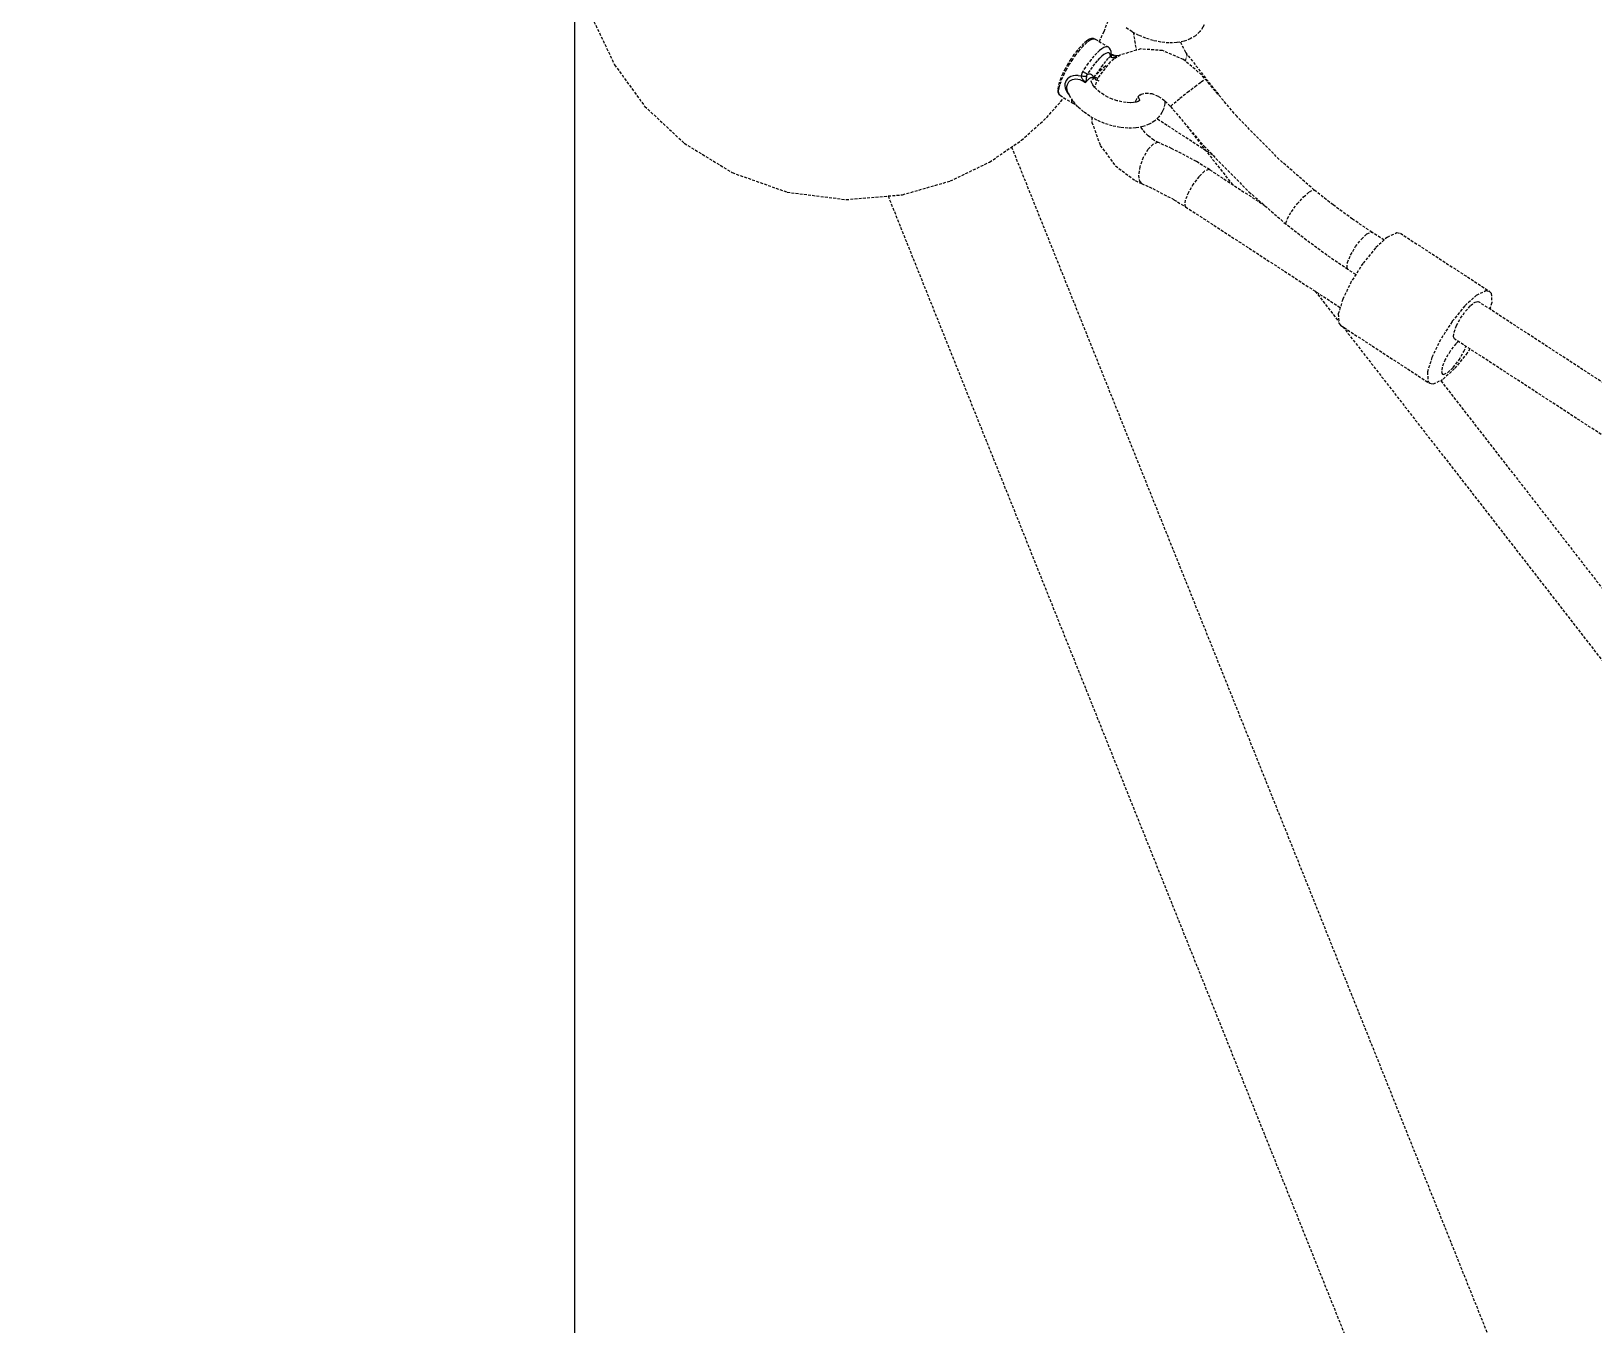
# Model space of a CAD drawing. Header units: millimetres. Extents: x -4083 to 4058, y -3576 to 3464.
# Drawn here: x -1967 to -1262, y 44 to 628 of the extents above; entities that cross this region are included whole.
import ezdxf

# ---------------------------------------------------------------- set-up
doc = ezdxf.new("R2010")
doc.units = ezdxf.units.MM
doc.linetypes.add('HIDDEN', pattern=[1.905, 1.27, -0.635])
for name, color, linetype in [('DIKOM_ОБЪЕКТ', 7, 'Continuous'), ('DIKOM_РАЗМЕР_ЗОНА', 7, 'Continuous'), ('DIKOM_РАЗМЕР_ОБЪЕКТА', 7, 'Continuous')]:
    doc.layers.add(name, color=color, linetype=linetype)
doc.styles.add('style1', font='arialbd.ttf', dxfattribs={"width": 0.8})
doc.dimstyles.new('1-50', dxfattribs={"dimtxt": 300, "dimasz": 200, "dimexe": 100, "dimexo": 0, "dimgap": 100, "dimtad": 1, "dimtxsty": 'style1', "dimcen": 200, "dimclrd": 7, "dimclre": 7, "dimclrt": 7, "dimadec": 1, "dimazin": 2, "dimtfac": 1, "dimtmove": 0, "dimatfit": 2, "dimfxl": 0, "dimlwd": 25, "dimlwe": 18, "dimarcsym": 0})

# ---------------------------------------------------------------- blocks, each defined once
blk = doc.blocks.new('*D0')
at = {"layer": 'Defpoints', "color": 0, "transparency": 16777216}
for p in [(-1721.81, 671.9), (2518.95, 657.83), (2518.95, -1847.32)]:
    blk.add_point(p, dxfattribs=at)
at = {"layer": 'DIKOM_РАЗМЕР_ОБЪЕКТА', "color": 7, "lineweight": 18, "transparency": 16777216}
for p, q in [((-1721.81, 671.9), (-1721.81, -1947.32)), ((2518.95, 657.83), (2518.95, -1947.32))]:
    blk.add_line(p, q, dxfattribs=at)
at = {"layer": 'DIKOM_РАЗМЕР_ОБЪЕКТА', "color": 7, "lineweight": 25, "transparency": 16777216}
blk.add_line((-1521.81, -1847.32), (2318.95, -1847.32), dxfattribs=at)
at = {"layer": 'DIKOM_РАЗМЕР_ОБЪЕКТА', "color": 7, "transparency": 16777216}
for points in [[(-1521.81, -1813.99), (-1521.81, -1880.66), (-1721.81, -1847.32)], [(2318.95, -1813.99), (2318.95, -1880.66), (2518.95, -1847.32)]]:
    blk.add_solid(points, dxfattribs=at)
at = {"layer": 'DIKOM_РАЗМЕР_ОБЪЕКТА', "color": 7, "transparency": 16777216, "insert": (341, -1568.62), "char_height": 300, "attachment_point": 5, "style": 'style1'}
blk.add_mtext('{\\fArial|b0|i0|c204|p34;\\H1.16667x;4150}', dxfattribs=at)
blk = doc.blocks.new('*D1')
at = {"layer": 'Defpoints', "color": 0, "transparency": 16777216}
for p in [(398.54, 1972.75), (-2099.17, -1346.53), (-836.73, -1346.53)]:
    blk.add_point(p, dxfattribs=at)
at = {"layer": 'DIKOM_РАЗМЕР_ОБЪЕКТА', "color": 7, "lineweight": 18, "transparency": 16777216}
for p, q in [((398.54, 1972.75), (-2199.17, 1972.75)), ((-836.73, -1346.53), (-2199.17, -1346.53))]:
    blk.add_line(p, q, dxfattribs=at)
at = {"layer": 'DIKOM_РАЗМЕР_ОБЪЕКТА', "color": 7, "lineweight": 25, "transparency": 16777216}
blk.add_line((-2099.17, 1772.75), (-2099.17, -1146.53), dxfattribs=at)
at = {"layer": 'DIKOM_РАЗМЕР_ОБЪЕКТА', "color": 7, "transparency": 16777216}
for points in [[(-2132.5, 1772.75), (-2065.83, 1772.75), (-2099.17, 1972.75)], [(-2132.5, -1146.53), (-2065.83, -1146.53), (-2099.17, -1346.53)]]:
    blk.add_solid(points, dxfattribs=at)
at = {"layer": 'DIKOM_РАЗМЕР_ОБЪЕКТА', "color": 7, "transparency": 16777216, "insert": (-2377.99, 313.12), "char_height": 300, "attachment_point": 5, "rotation": 90, "style": 'style1'}
blk.add_mtext('{\\fArial|b0|i0|c204|p34;\\H1.16667x;3320}', dxfattribs=at)
blk = doc.blocks.new('*D2')
at = {"layer": 'Defpoints', "color": 0, "transparency": 16777216}
for p in [(400.88, 3463.54), (-3607.41, -2753.77), (400.88, -2753.77)]:
    blk.add_point(p, dxfattribs=at)
at = {"layer": 'DIKOM_РАЗМЕР_ЗОНА', "color": 7, "lineweight": 18, "transparency": 16777216}
for p, q in [((400.88, 3463.54), (-3707.41, 3463.54)), ((400.88, -2753.77), (-3707.41, -2753.77))]:
    blk.add_line(p, q, dxfattribs=at)
at = {"layer": 'DIKOM_РАЗМЕР_ЗОНА', "color": 7, "lineweight": 25, "transparency": 16777216}
blk.add_line((-3607.41, 3263.54), (-3607.41, -2553.77), dxfattribs=at)
at = {"layer": 'DIKOM_РАЗМЕР_ЗОНА', "color": 7, "transparency": 16777216}
for points in [[(-3640.74, 3263.54), (-3574.08, 3263.54), (-3607.41, 3463.54)], [(-3640.74, -2553.77), (-3574.08, -2553.77), (-3607.41, -2753.77)]]:
    blk.add_solid(points, dxfattribs=at)
at = {"layer": 'DIKOM_РАЗМЕР_ЗОНА', "color": 7, "transparency": 16777216, "insert": (-3886.11, 354.88), "char_height": 300, "attachment_point": 5, "rotation": 90, "style": 'style1'}
blk.add_mtext('{\\fArial|b0|i0|c204|p34;\\H1.16667x;6220}', dxfattribs=at)
blk = doc.blocks.new('*D3')
at = {"layer": 'Defpoints', "color": 0, "transparency": 16777216}
for p in [(-3254.75, 990.53), (4056.89, 952.36), (4056.89, -3475.91)]:
    blk.add_point(p, dxfattribs=at)
at = {"layer": 'DIKOM_РАЗМЕР_ЗОНА', "color": 7, "lineweight": 18, "transparency": 16777216}
for p, q in [((-3254.75, 990.53), (-3254.75, -3575.91)), ((4056.89, 952.36), (4056.89, -3575.91))]:
    blk.add_line(p, q, dxfattribs=at)
at = {"layer": 'DIKOM_РАЗМЕР_ЗОНА', "color": 7, "lineweight": 25, "transparency": 16777216}
blk.add_line((-3054.75, -3475.91), (3856.89, -3475.91), dxfattribs=at)
at = {"layer": 'DIKOM_РАЗМЕР_ЗОНА', "color": 7, "transparency": 16777216}
for points in [[(-3054.75, -3442.57), (-3054.75, -3509.24), (-3254.75, -3475.91)], [(3856.89, -3442.57), (3856.89, -3509.24), (4056.89, -3475.91)]]:
    blk.add_solid(points, dxfattribs=at)
at = {"layer": 'DIKOM_РАЗМЕР_ЗОНА', "color": 7, "transparency": 16777216, "insert": (401.07, -3197.08), "char_height": 300, "attachment_point": 5, "style": 'style1'}
blk.add_mtext('{\\fArial|b0|i0|c204|p34;\\H1.16667x;7300}', dxfattribs=at)

msp = doc.modelspace()

# ---------------------------------------------------------------- linework, layer by layer
at = {"layer": 'DIKOM_ОБЪЕКТ', "color": 7, "linetype": 'HIDDEN', "lineweight": 15}
for p, q in [((-1493.284, 621.081), (-1494.749, 619.387)), ((-1494.154, 618.975), (-1492.67, 620.725)), ((-1486.591, 624.54), (-1480.854, 620.944)), ((-1469.471, 627.558), (-1468.107, 619.437)), ((-1460.501, 623.839), (-1463.77, 624.868)), ((-1448.166, 623.212), (-1445.807, 618.509)), ((-1479.45, 616.402), (-1479.734, 616.846)), ((-1479.369, 617.913), (-1479.374, 617.936)), ((-1479.296, 617.678), (-1479.369, 617.913)), ((-1479.229, 617.509), (-1479.296, 617.678)), ((-1479.296, 617.678), (-1476.207, 617.05)), ((-1479.211, 617.495), (-1479.232, 617.501)), ((-1479.192, 617.473), (-1479.23, 617.514)), ((-1479.194, 617.413), (-1479.229, 617.509)), ((-1478.731, 617.313), (-1479.211, 617.495)), ((-1478.285, 617.129), (-1478.731, 617.313)), ((-1476.207, 617.05), (-1475.848, 616.937)), ((-1445.912, 614.523), (-1445.237, 616.677)), ((-1445.807, 618.509), (-1430.628, 598.984)), ((-1501.789, 606.132), (-1500.873, 608.223)), ((-1487.18, 607.206), (-1488.358, 605.671)), ((-1487.18, 607.206), (-1488.295, 605.641)), ((-1484.773, 605.443), (-1487.287, 607.08)), ((-1485.629, 606.854), (-1486.909, 602.718)), ((-1422.583, 589.481), (-1438.603, 608.407)), ((-1488.418, 605.341), (-1488.439, 605.579)), ((-1488.358, 605.671), (-1488.438, 605.56)), ((-1488.295, 605.641), (-1488.428, 605.456)), ((-1508.548, 589.047), (-1500.707, 597.981)), ((-1502.523, 599.12), (-1502.76, 599.328)), ((-1502.523, 599.12), (-1496.785, 595.524)), ((-1468.183, 596.07), (-1469.4, 595.836)), ((-1467.189, 598.636), (-1466.498, 599.266)), ((-1466.689, 597.05), (-1466.662, 596.884)), ((-1466.662, 596.884), (-1466.658, 596.795)), ((-1466.629, 596.823), (-1466.658, 596.795)), ((-1452.601, 594.004), (-1437.432, 576.083)), ((-1485.855, 587.879), (-1489.039, 589.651)), ((-1488.216, 589.193), (-1488.128, 586.913)), ((-1433.445, 572.036), (-1458.626, 588.426)), ((-1446.447, 586.747), (-1424.84, 558.954)), ((-1524.414, 575.755), (-844.395, -1119.492)), ((-1460.511, 577.112), (-1462.837, 574.675)), ((-1437.432, 576.083), (-1417.176, 555.522)), ((-1434.881, 565.489), (-1440.952, 569.236)), ((-1437.242, 564.801), (-1439.741, 562.455)), ((-1434.881, 565.489), (-1410.165, 549.402)), ((-1580.194, 553.649), (-900.082, -1141.83)), ((-1417.176, 555.522), (-1400.333, 540.82)), ((-1445.791, 548.727), (-1375.969, 503.282)), ((-1391.239, 533.666), (-1400.333, 540.82)), ((-1356.183, 533.724), (-1361.569, 537.23)), ((-1348.815, 536.815), (-1308.534, 510.598)), ((-1360.042, 530.196), (-1365.766, 523.129)), ((-1354.667, 535.109), (-1360.042, 530.196)), ((-1365.766, 523.129), (-1370.967, 514.983)), ((-1370.967, 514.983), (-1374.854, 506.999)), ((-1368.937, 518.162), (-1372.479, 520.467)), ((-1387.283, 510.646), (-1376.651, 496.971)), ((-693.172, 102.147), (-1313.504, 505.901)), ((-1375.852, 495.275), (-1335.571, 469.057)), ((-1374.802, 494.591), (-1019.264, 37.274)), ((-1323.728, 486.946), (-1326.345, 483.542)), ((-704.07, 85.377), (-1324.414, 489.139)), ((-1322.63, 487.978), (-1323.728, 486.946)), ((-1326.345, 483.542), (-1328.561, 479.752)), ((-1318.62, 482.744), (-1324.344, 475.676)), ((-1322.302, 479.657), (-1320.086, 483.446)), ((-1320.086, 483.446), (-1319.169, 485.726)), ((-1317.397, 484.659), (-1318.62, 482.744)), ((-1329.772, 473.224), (-1329.303, 473.084)), ((-1324.344, 475.676), (-1329.719, 470.763)), ((-1329.303, 473.084), (-1327.417, 473.906)), ((-1330.482, 470.17), (-1003.475, 49.551))]:
    msp.add_line(p, q, dxfattribs=at)
for points in [[(-1484.764, 623.395), (-1482.644, 627.937), (-1479.662, 635.759), (-1477.362, 643.219), (-1475.568, 650.656), (-1474.223, 658.275)], [(-1713.049, 632.448), (-1703.706, 612.922), (-1690.082, 594.134), (-1672.211, 577.454), (-1650.561, 564.19), (-1625.737, 555.39), (-1599.119, 552.021), (-1573.639, 554.213), (-1552.027, 560.426), (-1534.349, 568.964), (-1519.943, 578.812), (-1508.548, 589.047)], [(-1463.77, 624.868), (-1466.937, 626.2), (-1469.947, 627.814), (-1472.747, 629.69)], [(-1437.461, 631.012), (-1437.95, 629.956), (-1439.347, 627.893), (-1441.295, 626.05), (-1443.674, 624.593)], [(-1486.591, 624.54), (-1487.361, 624.819), (-1488.263, 624.778), (-1489.271, 624.412), (-1490.471, 623.67), (-1491.852, 622.522), (-1493.284, 621.081)], [(-1492.67, 620.725), (-1491.243, 622.205), (-1489.917, 623.369), (-1488.732, 624.183), (-1487.724, 624.622), (-1486.923, 624.672), (-1486.591, 624.54)], [(-1480.854, 620.944), (-1481.157, 621.07), (-1481.832, 621.063), (-1482.668, 620.761), (-1483.645, 620.172), (-1484.74, 619.309), (-1485.93, 618.191), (-1487.185, 616.845), (-1488.479, 615.301), (-1489.78, 613.595), (-1491.059, 611.766), (-1492.286, 609.856)], [(-1479.374, 617.911), (-1479.481, 618.877), (-1479.77, 619.724), (-1480.239, 620.424), (-1480.854, 620.944)], [(-1443.674, 624.593), (-1446.508, 623.527), (-1449.8, 622.9), (-1453.314, 622.767), (-1456.98, 623.106), (-1460.501, 623.839)], [(-1497.643, 615.435), (-1498.997, 613.287), (-1500.236, 611.107), (-1501.326, 608.954), (-1502.234, 606.885)], [(-1500.873, 608.223), (-1499.765, 610.423), (-1498.5, 612.665), (-1497.114, 614.883)], [(-1494.749, 619.387), (-1496.214, 617.487), (-1497.643, 615.435)], [(-1497.114, 614.883), (-1495.651, 617.007), (-1494.154, 618.975)], [(-1479.734, 616.846), (-1479.836, 617.582), (-1480.106, 618.081), (-1480.539, 618.331), (-1481.124, 618.325), (-1481.849, 618.063), (-1482.695, 617.553), (-1483.645, 616.805), (-1484.676, 615.836), (-1485.764, 614.669), (-1486.885, 613.331), (-1488.013, 611.852), (-1489.121, 610.266), (-1490.185, 608.612)], [(-1487.18, 607.206), (-1486.102, 608.72), (-1484.918, 610.364), (-1483.726, 611.98), (-1482.596, 613.459), (-1481.551, 614.765), (-1480.596, 615.893), (-1479.734, 616.846)], [(-1478.168, 615.506), (-1479.846, 614.179), (-1485.629, 606.854)], [(-1479.734, 616.846), (-1479.494, 617.264), (-1479.381, 617.725), (-1479.374, 617.911)], [(-1479.45, 616.402), (-1479.252, 616.748), (-1479.165, 617.092), (-1479.194, 617.413)], [(-1477.064, 616.182), (-1477.179, 616.166), (-1477.394, 616.138), (-1477.607, 616.114), (-1477.821, 616.092), (-1478.031, 616.075), (-1478.229, 616.064), (-1478.439, 616.061), (-1478.661, 616.07), (-1478.887, 616.098), (-1479.102, 616.154), (-1479.298, 616.251), (-1479.45, 616.402)], [(-1478.743, 617.186), (-1478.951, 617.297), (-1479.146, 617.432), (-1479.192, 617.473)], [(-1476.758, 616.372), (-1476.765, 616.374), (-1477.045, 616.478), (-1477.309, 616.578), (-1477.563, 616.678), (-1477.813, 616.778), (-1478.065, 616.882), (-1478.311, 616.988), (-1478.543, 617.092), (-1478.743, 617.186)], [(-1476.721, 616.395), (-1477.003, 616.536), (-1477.469, 616.761), (-1477.881, 616.951), (-1478.285, 617.129)], [(-1438.603, 608.407), (-1446.783, 615.252), (-1456.272, 619.295), (-1466.073, 620.041), (-1475.226, 617.324), (-1478.273, 615.43)], [(-1445.805, 618.506), (-1445.62, 618.231), (-1445.237, 616.677)], [(-1502.234, 606.885), (-1502.944, 604.914), (-1503.407, 603.118), (-1503.575, 601.654), (-1503.473, 600.551), (-1503.115, 599.7), (-1502.523, 599.12)], [(-1496.614, 607.867), (-1497.575, 607.547), (-1498.416, 607.085), (-1499.124, 606.502), (-1499.684, 605.82), (-1500.083, 605.064)], [(-1499.186, 604.056), (-1498.889, 604.641), (-1498.507, 605.156), (-1498.036, 605.61), (-1497.48, 605.993), (-1496.846, 606.288), (-1496.138, 606.48), (-1495.354, 606.551), (-1494.484, 606.475), (-1493.544, 606.23), (-1492.608, 605.836), (-1491.748, 605.362), (-1490.953, 604.848)], [(-1493.025, 607.734), (-1494.347, 607.991), (-1495.54, 608.023), (-1496.614, 607.867)], [(-1492.286, 609.856), (-1492.646, 609.164), (-1492.892, 608.451), (-1493.025, 607.734)], [(-1493.025, 607.734), (-1492.971, 607.446), (-1492.871, 607.174), (-1492.735, 606.911), (-1492.563, 606.645), (-1492.373, 606.392), (-1492.183, 606.161), (-1491.986, 605.935), (-1491.768, 605.695), (-1491.524, 605.437), (-1491.254, 605.155), (-1490.953, 604.848)], [(-1490.569, 607.64), (-1490.814, 607.638), (-1491.156, 607.644), (-1491.575, 607.658), (-1492.046, 607.678), (-1492.539, 607.704), (-1493.025, 607.734)], [(-1490.185, 608.612), (-1490.36, 608.703), (-1490.635, 608.858), (-1490.992, 609.066), (-1491.404, 609.313), (-1491.846, 609.582), (-1492.286, 609.856)], [(-1490.953, 604.848), (-1490.542, 605.361), (-1490.219, 605.743), (-1489.953, 606.043), (-1489.713, 606.298), (-1489.487, 606.52), (-1489.278, 606.707), (-1489.093, 606.854), (-1488.924, 606.968), (-1488.754, 607.063), (-1488.579, 607.138), (-1488.4, 607.193), (-1488.217, 607.23), (-1488.024, 607.251), (-1487.796, 607.257), (-1487.518, 607.243), (-1487.18, 607.206)], [(-1490.656, 606.83), (-1490.683, 606.574), (-1490.712, 606.332), (-1490.74, 606.113), (-1490.771, 605.899), (-1490.806, 605.672), (-1490.847, 605.425), (-1490.895, 605.153), (-1490.953, 604.849)], [(-1490.569, 607.64), (-1490.602, 607.355), (-1490.656, 606.83)], [(-1490.185, 608.612), (-1490.372, 608.297), (-1490.5, 607.97), (-1490.569, 607.64)], [(-1490.185, 608.612), (-1489.81, 608.729), (-1489.462, 608.788), (-1489.152, 608.793), (-1488.887, 608.755), (-1488.649, 608.683), (-1488.426, 608.577), (-1488.219, 608.442), (-1488.032, 608.287), (-1487.865, 608.12), (-1487.706, 607.937), (-1487.542, 607.726), (-1487.366, 607.481), (-1486.994, 606.933)], [(-1487.18, 607.206), (-1485.876, 608.718), (-1484.363, 610.278), (-1482.835, 611.693), (-1481.424, 612.89)], [(-1485.592, 606.902), (-1486.088, 607.006), (-1486.44, 607.078), (-1486.808, 607.148), (-1487.18, 607.206)], [(-1485.943, 605.841), (-1486.142, 605.971), (-1486.328, 606.126), (-1486.496, 606.294), (-1486.655, 606.476), (-1486.819, 606.687), (-1486.994, 606.933)], [(-1502.76, 599.328), (-1503.079, 600.048), (-1503.14, 601.126), (-1502.939, 602.529), (-1502.484, 604.215), (-1501.789, 606.132)], [(-1500.083, 605.064), (-1500.316, 604.248), (-1500.374, 603.392), (-1500.256, 602.512), (-1499.96, 601.618), (-1499.489, 600.72), (-1498.841, 599.817), (-1498.345, 599.269)], [(-1499.225, 601.325), (-1499.342, 601.734), (-1499.427, 602.214), (-1499.454, 602.683), (-1499.426, 603.127), (-1499.343, 603.574), (-1499.186, 604.056)], [(-1494.427, 593.912), (-1496.577, 596.391), (-1498.23, 599.002), (-1499.225, 601.324)], [(-1485.91, 601.667), (-1486.989, 602.802), (-1487.747, 603.827), (-1488.207, 604.684), (-1488.407, 605.286), (-1488.418, 605.341)], [(-1469.4, 595.836), (-1470.903, 595.74), (-1472.665, 595.821), (-1474.613, 596.106), (-1476.699, 596.614), (-1478.825, 597.338), (-1480.888, 598.252), (-1482.8, 599.314), (-1484.504, 600.481), (-1485.91, 601.667)], [(-1466.529, 599.244), (-1465.86, 599.65), (-1463.867, 600.159), (-1461.13, 599.901), (-1457.991, 598.646), (-1454.975, 596.505), (-1452.601, 594.004)], [(-1452.601, 594.004), (-1452.45, 594.221), (-1451.018, 595.529), (-1448.345, 597.763), (-1444.961, 600.48), (-1441.537, 603.143), (-1438.75, 605.224)], [(-1438.75, 605.224), (-1437.153, 606.311), (-1436.91, 606.406)], [(-1497.305, 597.54), (-1497.362, 597.435), (-1497.411, 597.112)], [(-1497.411, 597.112), (-1497.293, 596.261), (-1496.981, 595.686), (-1496.785, 595.524)], [(-1496.89, 596.885), (-1496.947, 596.897), (-1497.411, 597.112)], [(-1496.785, 595.524), (-1495.9, 595.158), (-1495.486, 595.133)], [(-1489.039, 589.651), (-1491.888, 591.654), (-1494.427, 593.912)], [(-1468.406, 596.027), (-1468.299, 596.672), (-1467.189, 598.636)], [(-1466.658, 596.795), (-1466.779, 596.684), (-1467.293, 596.385), (-1468.183, 596.07)], [(-1467.305, 598.43), (-1466.887, 597.65), (-1466.689, 597.05)], [(-1455.977, 592.496), (-1456.497, 591.384), (-1457.894, 589.342), (-1459.767, 587.569), (-1462.231, 586.058), (-1465.074, 584.998)], [(-1455.224, 596.681), (-1455.252, 595.287), (-1455.838, 592.862), (-1455.978, 592.494)], [(-1488.128, 586.913), (-1484.327, 576.43), (-1477.501, 567.247), (-1468.527, 560.592), (-1465.69, 559.259)], [(-1465.074, 584.998), (-1468.314, 584.385), (-1471.828, 584.251), (-1475.424, 584.579), (-1479.011, 585.322), (-1482.496, 586.43), (-1485.855, 587.879)], [(-1387.694, 556.32), (-1403.503, 570.12), (-1422.583, 589.481)], [(-1462.761, 580.816), (-1465.151, 583.453), (-1465.986, 584.825)], [(-1458.032, 577.734), (-1460.179, 578.851), (-1462.761, 580.816)], [(-1462.837, 574.675), (-1464.97, 571.014), (-1466.487, 566.855), (-1467.087, 563.021), (-1466.653, 560.271), (-1465.69, 559.259)], [(-1458.037, 577.736), (-1458.453, 577.843), (-1460.511, 577.112)], [(-1440.952, 569.236), (-1452.142, 575.13), (-1458.037, 577.736)], [(-1434.881, 565.489), (-1435.356, 565.623), (-1437.242, 564.801)], [(-1465.686, 559.257), (-1460.678, 557.042), (-1451.07, 551.983), (-1445.791, 548.727)], [(-1439.741, 562.455), (-1442.357, 559.05), (-1444.573, 555.261), (-1445.95, 551.837), (-1446.215, 549.458), (-1445.791, 548.727)], [(-1400.333, 540.82), (-1400.523, 541.38), (-1399.853, 543.464), (-1398.026, 546.558), (-1395.405, 550.052), (-1392.508, 553.251), (-1389.909, 555.524)], [(-1389.909, 555.524), (-1388.123, 556.419), (-1387.694, 556.32)], [(-1361.569, 537.23), (-1370.444, 543.238), (-1379.157, 549.605), (-1387.694, 556.32)], [(-1372.639, 523.578), (-1371.262, 527.001), (-1369.046, 530.791), (-1366.429, 534.196), (-1363.931, 536.541)], [(-1363.931, 536.541), (-1362.045, 537.363), (-1361.569, 537.23)], [(-1354.667, 535.109), (-1350.459, 537.12), (-1348.819, 536.803)], [(-1372.479, 520.467), (-1381.949, 526.878), (-1391.239, 533.666)], [(-1372.479, 520.467), (-1372.903, 521.198), (-1372.639, 523.578)], [(-1314.386, 508.892), (-1319.761, 503.979), (-1325.485, 496.911)], [(-1314.386, 508.892), (-1310.178, 510.903), (-1308.539, 510.585)], [(-1308.539, 510.585), (-1307.778, 509.705), (-1307.551, 505.481), (-1308.417, 502.591)], [(-1374.854, 506.999), (-1376.835, 500.392), (-1376.608, 496.168), (-1375.847, 495.287)], [(-1324.411, 489.139), (-1324.868, 490.071), (-1324.583, 492.215), (-1323.442, 495.167), (-1321.618, 498.48), (-1319.381, 501.655)], [(-1319.381, 501.655), (-1317.087, 504.189), (-1315.08, 505.707), (-1313.663, 505.981), (-1313.507, 505.901)], [(-1325.485, 496.911), (-1330.686, 488.765), (-1334.574, 480.781)], [(-1334.574, 480.781), (-1336.554, 474.174), (-1336.327, 469.95), (-1335.566, 469.07)], [(-1328.561, 479.752), (-1329.938, 476.329), (-1330.203, 473.949), (-1329.772, 473.224)], [(-1327.417, 473.906), (-1324.919, 476.252), (-1322.302, 479.657)], [(-1335.566, 469.07), (-1333.927, 468.752), (-1329.719, 470.763)]]:
    msp.add_lwpolyline(points, dxfattribs=at)

# ---------------------------------------------------------------- dimensions: what is measured, and where the dimension line sits
at = {"layer": 'DIKOM_РАЗМЕР_ЗОНА'}
dim = msp.add_linear_dim(base=(-3607.411, -2753.773), p1=(400.881, 3463.538), p2=(400.881, -2753.773), angle=90, text='{\\fArial|b0|i0|c204|p34;\\H1.16667x;6220}', dimstyle='1-50', dxfattribs=at)
dim.commit()
dim.dimension.update_dxf_attribs({"geometry": '*D2', "text_midpoint": (-3607.411, 354.883), "dimtype": 160})
dim = msp.add_linear_dim(base=(4056.891, -3475.905), p1=(-3254.753, 990.525), p2=(4056.891, 952.358), text='{\\fArial|b0|i0|c204|p34;\\H1.16667x;7300}', dimstyle='1-50', dxfattribs=at)
dim.commit()
dim.dimension.update_dxf_attribs({"geometry": '*D3', "text_midpoint": (401.069, -3475.905), "dimtype": 160})
at = {"layer": 'DIKOM_РАЗМЕР_ОБЪЕКТА'}
dim = msp.add_linear_dim(base=(-2099.166, -1346.526), p1=(398.538, 1972.751), p2=(-836.728, -1346.526), angle=90, text='{\\fArial|b0|i0|c204|p34;\\H1.16667x;3320}', dimstyle='1-50', dxfattribs=at)
dim.commit()
dim.dimension.update_dxf_attribs({"geometry": '*D1', "text_midpoint": (-2099.166, 313.118), "dimtype": 160})
dim = msp.add_linear_dim(base=(2518.954, -1847.325), p1=(-1721.806, 671.902), p2=(2518.954, 657.829), text='{\\fArial|b0|i0|c204|p34;\\H1.16667x;4150}', dimstyle='1-50', dxfattribs=at)
dim.commit()
dim.dimension.update_dxf_attribs({"geometry": '*D0', "text_midpoint": (341, -1847.325), "dimtype": 160})

doc.saveas('drawing.dxf')
